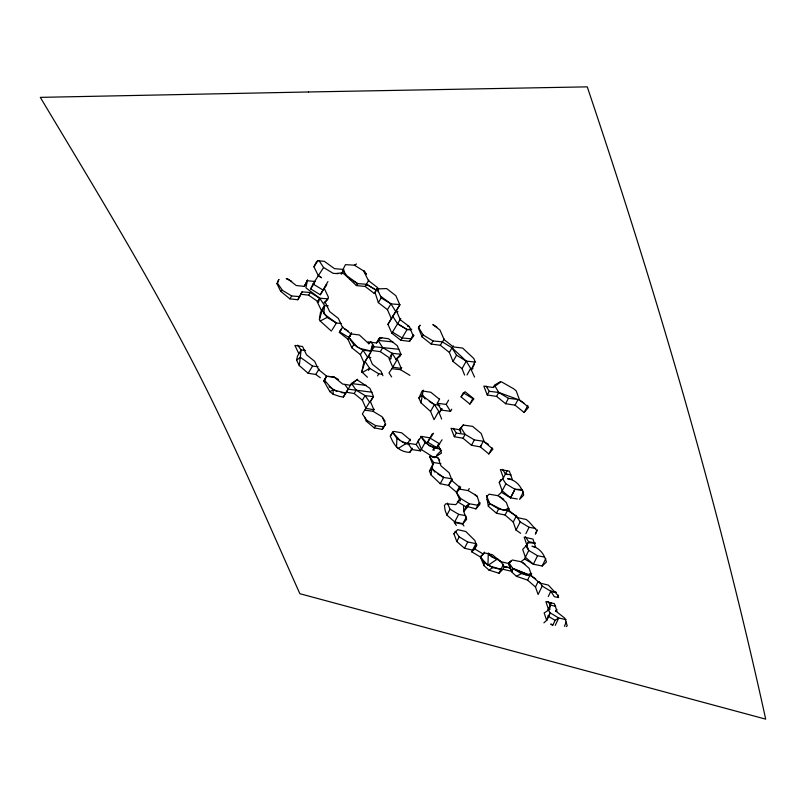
<?xml version="1.0" encoding="UTF-8"?>
<svg xmlns="http://www.w3.org/2000/svg" width="806" height="806" viewBox="0 0 806 806"><rect width="100%" height="100%" fill="white"/><g stroke="black" fill="none" stroke-linecap="round" stroke-linejoin="round"><path stroke-width="1.21" d="M351.708 383.213L343.346 397.056L339.578 396.421L333.09 394.215L333.13 389.892L324.355 380.2L326.632 376.211L334.581 377.178L328.082 376.392M496.758 559.414L487.952 565.409L488.265 554.316L496.758 559.414L499.136 559.898M539.194 581.469L542.186 586.073L538.116 594.506L535.466 587.01L527.598 580.119L516.465 576.32L512.213 572.462L508.626 563.515L500.254 561.55L500.496 561.057L504.254 566.658L502.954 569.248L498.995 573.247L488.99 570.094L484.003 565.6L484.094 562.517L480.336 556.936L471.712 551.818L475.943 543.617L467.732 542.005L459.219 536.897L455.309 531.235L453.929 533.844L456.79 541.531L464.478 548.251L472.588 550.125L475.187 547.314L476.225 544.524L474.885 540.504L465.747 531.476L457.607 529.663L453.929 533.844M396.492 447.28L396.905 438.444L392.572 432.137L390.305 436.096C393.832 445.325 398.718 451.672 409.72 452.438L412.481 448.71M277.052 283.813L278.826 279.47L277.052 283.813L280.619 291.238L289.848 298.845L297.807 299.741L299.147 297.656M323.7 313.736L324.647 305.555L319.69 298.2L310.28 292.497L302.038 291.863L297.807 299.741M431.029 474.885L431.744 468.901L433.658 462.543L429.447 456.267L437.91 457.596L441.003 465.878L449.123 472.779L452.216 480.88L460.297 487.771L456.528 492.254L448.499 485.393L440.247 483.721L431.029 474.885L429.437 471.107L433.658 462.543L440.892 463.692M420.984 402.809L418.888 398.023L421.881 395.434L434.414 404.562L438.736 411.292L434.061 419.654L430.555 411.433L420.984 402.809L423.251 390.144M512.213 572.462L512.717 568.391L508.999 562.779L512.404 560.009L521.039 561.742L524.928 564.079M344.202 274L344.384 272.64L344.202 273.99L356.423 285.586L365.168 286.452L374.306 293.515L377.48 288.195L376.331 290.22L366.518 284.266L357.642 283.641L353.723 281.264M320.335 377.772L315.75 374.458L308.114 373.259L299.298 365.571L301.112 349.975L297.666 345.129M543.879 622.857L546.649 620.398L544.151 612.923L549.692 609.457L550.297 605.115L547.939 601.488M331.387 331.105L320.173 321.02L319.408 319.327L320.466 312.486L324.647 305.555L328.223 305.847M480.255 502.863L477.807 505.261L469.294 503.76L460.488 498.461L459.531 500.254L460.125 500.768L460.488 498.481L456.438 492.416L459.783 486.169M378.044 291.792L378.629 288.477M371.858 348.907L372.654 344.464L370.307 353.088L368.674 355.758L372.432 364.292L380.966 371.133L382.961 375.707M367.445 377.248L361.803 371.888L363.365 364.393L367.687 357.229L363.022 350.237L353.763 344.636L348.998 337.543L339.689 331.911L341.25 329.07L339.356 332.435L347.95 339.245L351.849 347.779L360.383 354.61L364.171 363.083M291.722 281.264L286.231 278.634L287.541 278.725L296.255 285.526L304.366 286.362L307.519 280.125L305.897 287.823L319.69 298.2L328.052 298.865L324.254 302.724L325.533 302.855L329.644 311.579L338.359 318.41L342.369 327.085L351.023 333.916L359.365 334.974L368.886 343.759L370.77 342.026M299.298 365.571L296.588 360.141L297.454 356.202L301.112 349.975L305.585 350.459M390.255 356.464L392.119 353.3L400.824 354.217L395.776 359.506L397.57 359.758L401.267 368.413L392.734 367.183L389.006 358.569L390.749 358.811L392.119 353.3L382.729 347.618L378.034 340.434L379.717 337.714M317.312 301.938L318.531 302.079L319.69 298.21L317.312 301.938L321.443 310.622L324.647 305.555L322.279 310.209L319.408 319.327M361.803 371.888L365.068 361.481L367.687 357.229L370.851 357.572M418.888 398.023L422.143 390.93L430.827 392.26L439.492 399.313M302.038 291.863L299.822 296.618L291.712 295.973L282.432 290.361L277.314 282.997M305.222 285.032L304.366 286.362L307.519 280.125M564.371 626.282L566.346 622.051M553.138 624.539L555.112 620.348L558.719 617.99L566.255 619.693M555.243 625.365L558.719 618L550.206 612.892L547.879 609.346M549.692 609.457L548.382 609.124L551.304 602.999M557.48 597.327L558.487 595.211M326.793 284.468L320.254 294.744L310.653 288.931L313.02 283.974L323.579 267.521L319.126 260.741M548.282 596.521L550.8 591.241L556.231 592.4L550.8 591.241L542.186 586.073M521.039 561.742L524.555 558.931L533.381 564.22L542.196 566.003L545.823 558.528M535.466 587.01L538.076 581.63M318.32 275.723L321.534 277.667L318.32 275.723L313.957 266.796L316.214 262.182L317.715 260.721L324.314 261.315L334.46 268.64L343.084 269.416L344.575 272.609M544.141 557.027L537.542 555.727L533.381 564.22L525.381 557.248L522.681 549.36L526.892 545.128L528.605 541.703L525.472 536.776M527.598 580.119L529.935 575.353L531.698 574.003M320.254 294.744L327.951 281.556M535.325 534.257L537.441 529.975M524.555 558.931L528.746 550.448L526.57 544.775M325.493 286.513L326.48 284.528M508.999 562.779L508.626 563.515L510.883 561.238L508.626 563.515L511.306 571.232L502.954 569.248M525.905 533.663L529.079 527.275L535.748 528.504M520.676 533.29L516.052 530.106L520.172 521.915L516.364 515.9L507.407 510.51L498.642 508.959L489.716 503.579L487.076 499.508M498.995 573.247L503.528 564.2M500.496 561.057L500.254 561.55L492.436 554.73L484.154 552.805L481.434 555.697M516.052 530.106L513.251 522.056L516.364 515.9M520.122 498.299L523.396 491.841M341.764 273.909L343.84 269.839M500.828 479.499L499.246 482.552L502.209 490.834L510.551 497.836L514.943 489.272L522.127 489.564M481.373 555.757C478.079 558.921 484.88 553.591 484.517 552.12M502.44 509.956L489.716 503.579L486.461 495.539L488.335 506.249L496.456 513.221L505.1 515.034L507.407 510.51L509.16 508.908M486.592 496.647L489.121 494.179L497.947 495.68L501.433 492.335L510.561 497.836L514.933 489.272L522.812 490.582M471.712 551.818L474.835 549.007L476.961 544.886M496.456 513.221L498.642 508.959M501.433 492.335L505.846 483.791L502.541 478.522M464.478 548.251L467.732 542.005M488.335 506.249L489.716 503.579M499.246 482.552L503.407 477.867L507.085 470.764M524.122 412.501L528.625 407.242L519.507 399.847L516.193 390.829L513.573 388.724L501.211 381.701L493.201 387.495L483.832 386.114L487.247 395L496.587 396.401L505.594 403.705L515.074 405.156L524.122 412.501L527.829 405.418M456.79 541.531L459.219 536.897M459.531 500.254L455.793 504.647L445.799 503.77L444.408 505.564L445.164 510.53L446.897 515.115L454.705 521.885L462.866 523.678L466.644 519.396L463.722 511.498L467.52 507.125L469.294 503.76L466.553 506.289L475.903 508.888L478.885 503.186M475.903 508.888L479.812 504.475L477.081 495.982L468.135 490.592L459.571 489.131L456.438 492.416M463.964 526.026L462.654 524.091L466.422 516.908M456.337 525.421L454.362 522.54L458.685 514.359L465.777 515.659M469.294 503.76L466.14 506.903L463.722 511.498L463.571 506.349M468.135 490.592L469.243 488.507M463.571 424.581L459.964 429.024L460.79 432.469L459.763 429.8L451.038 428.308L454.322 436.721L463.017 438.242L471.49 445.285L480.326 446.867L488.829 453.969L492.073 447.844M515.074 405.156L518.057 399.504L523.92 403.05M446.897 515.115L450.06 509.18L447.36 503.115M459.571 489.131L460.679 487.056M505.594 403.705L508.455 398.335L518.057 399.504L498.723 392.431L489.252 391.303L486.179 386.145M496.587 396.401L498.723 392.431L494.451 385.187L500.466 381.601M471.49 445.285L474.381 439.925L483.338 441.225M463.017 438.242L465.143 434.343L460.921 427.684L459.763 429.8M487.247 395L489.252 391.303M440.247 483.721L443.653 477.434L452.035 478.824L448.499 485.393L452.478 479.439M493.201 387.495L494.028 385.953M469.878 404.048L472.85 398.607L463.329 392.844L461.092 396.895L469.878 404.048L473.908 398.859L465.042 391.696L461.092 396.895M454.322 436.721L456.307 433.084L453.274 428.339M365.168 286.452L368.775 280.176M432.862 450.091L434.001 448.035L440.036 448.952M432.258 433.83L427.633 442.151L436.721 447.622L438.444 444.499M436.721 447.622L442.101 439.774M474.563 377.107L471.309 369.924L474.553 364.06M439.623 399.03L437.245 403.272L441.638 410.143L450.554 411.322L451.733 409.186M427.633 442.151L433.557 433.225M467.027 374.941L470.644 368.443L466.251 361.118L452.035 347.789L442.242 341.845L432.993 340.948L423.241 335.034L418.576 327.488L420.107 325.181L418.334 327.901L422.132 336.948L431.19 344.091L440.298 345.24L449.375 352.454L453.012 361.431L462.04 368.654L464.599 375.082M462.04 368.654L466.251 361.128M441.668 419.09L439.179 412.843L441.456 408.763M450.554 411.322L446.192 404.421L448.569 400.159M410.153 439.159L407.846 443.26L412.158 449.597L420.51 450.886L425.084 442.665L420.823 436.288L428.409 444.932M409.72 452.438L412.108 448.176M420.51 450.886L416.208 444.519L419.191 439.21M430.555 411.433L434.414 404.562L439.885 405.267M453.012 361.431L456.518 355.214L452.035 347.789L453.405 345.925M449.375 352.454L452.035 347.789M351.023 333.916L348.857 337.674L351.547 333.059L348.998 337.543L357.249 347.033M333.09 394.215L329.866 391.625L323.841 381.047L326.662 376.17L318.511 369.541L314.683 361.36L306.492 354.731L302.562 346.509L294.885 345.421L298.825 353.612M349.844 336.052L351.547 333.059M535.738 533.451L536.776 530.489L529.028 521.865L526.278 519.497L517.452 517.643L509.241 510.591L506.349 502.43L499.639 496.708M440.298 345.24L444.257 339.024M374.306 293.515L377.238 288.619L381.208 297.948L390.96 303.872L395.736 311.479L397.983 311.67M323.841 381.047L326.511 376.422M431.19 344.091L432.993 340.948M364.453 416.944L366.307 421.236L374.327 427.926L382.266 429.346L385.721 424.047L383.727 426.817L375.646 425.649L366.831 420.339L362.357 413.941L369.601 402.123L365.108 395.585L356.171 390.205L351.587 383.575L356.574 379.938M374.327 427.926L375.646 425.649M334.46 377.389L342.641 384.049L350.55 385.298L351.587 383.575L366.398 385.409M422.132 336.948L423.241 335.034M366.307 421.236L366.831 420.339M364.866 410.163L372.997 411.282L374.185 409.257M391.625 376.916L389.006 372.956L391.837 368.705L400.522 369.692L401.741 367.607M391.837 368.705L396.723 360.393L392.119 353.3M399.736 356.061L400.824 354.217M395.736 311.479L387.958 324.324L391.847 333.21L400.753 340.233L409.559 341.361L413.518 335.105L411.05 338.822L402.093 337.956L392.492 332.132M370.367 401.529L373.249 396.643L365.108 395.585L362.368 400.209L365.924 408.38L373.903 409.73L370.367 401.529L373.551 396.653L369.944 388.361L357.562 380.1L356.806 379.979L351.134 384.351M366.287 284.518L365.461 285.929L366.518 284.266L376.331 290.22M377.571 375.868L378.78 373.833L382.356 374.256M400.753 340.233L407.07 329.543L411.745 329.231M409.559 341.361L413.166 335.84L409.438 326.662L400.27 319.75L396.33 310.673L399.867 304.91L395.867 295.711L386.618 288.548L376.936 288.961L377.671 287.682L368.453 280.579L363.506 270.735M346.308 392.22L354.197 393.509L356.171 390.205M368.473 370.367L369.682 368.332L365.068 361.481M371.193 348.917L371.898 350.499L380.331 351.648L382.729 347.618M391.847 333.21L400.784 318.501M343.346 397.056L348.132 389.177L372.171 392.24M368.674 355.758L370.901 352.051M371.898 350.499L374.155 346.731L370.941 341.865M368.886 343.759L368.05 341.875L376.503 342.983L378.034 340.434L381.792 337.563M387.958 324.324L399.978 304.587L390.96 303.872L380.503 296.124M360.383 354.61L363.022 350.237L371.455 351.124M391.394 318.723L387.444 309.685L390.96 303.872M387.444 309.685L378.357 302.623L381.208 297.948M351.849 347.779L353.763 344.636M347.95 339.245L350.862 334.49M376.513 342.973L379.817 337.583L388.421 338.691L397.267 345.683L401.025 354.449L399.635 356.595L395.776 359.506M315.75 374.458L319.035 369.128M339.356 332.435L342.822 326.833M332.012 330.097L336.414 323.025L341.15 323.458M308.114 373.259L312.567 366.085L318.128 366.74M364.272 271.32L354.388 265.184L345.452 264.65L342.802 269.869L346.6 275.753M356.423 285.586L357.642 283.641L344.112 273.808M341.079 274.01L343.709 269.859M310.653 288.931L314.612 282.765M300.497 294.25L308.587 295.127L310.28 292.497M558.105 597.165L558.538 596.027L548.342 585.106L539.698 583.03L531.779 576.099L529.149 568.331L522.852 562.84M289.848 298.845L291.712 295.973M313.957 266.796L317.846 260.781M412.561 337.361L413.72 335.649M382.266 429.346L385.389 423.976L382.467 417.427M390.305 436.096L393.62 431.381L401.72 432.832L409.871 439.653L410.335 440.781M439.179 412.843L442.212 408.783M471.309 369.924L474.966 361.29L473.827 358.519L462.644 348.081L453.315 346.912L444.166 339.658L439.985 330.057L432.832 324.566L436.912 327.045M411.05 338.822L413.851 335.165M481.363 445.607L480.326 446.867L483.338 441.225L488.486 444.338M459.984 429.014L463.269 425.064L472.538 426.344L481.172 433.457L484.366 441.99L492.94 449.113L488.829 453.969M566.165 626.635L567.243 625.718L564.805 618.182L555.596 610.938L556.946 609.376M458.161 500.848L460.488 498.461M436.671 455.199L441.617 450.161M356.806 379.979L357.582 379.203M478.502 504.032L479.268 503.276M429.437 471.107L431.744 468.901L443.653 477.434L437.789 473.908M519.568 499.377L523.709 495.086C521.935 486.955 516.172 479.862 507.568 478.673L512.344 479.58L509.352 471.188L500.385 469.505L503.407 477.867M324.254 302.724L326.833 300.376L328.465 297.273L324.284 288.417M542.196 566.003L546.418 562.084C544.453 554.629 539.859 547.838 531.99 546.256L535.647 547.083L532.937 539.063L524.172 537.128L526.902 545.128M296.588 360.141L300.426 357.35L312.567 366.085M488.99 570.094L492.607 567.625L500.949 569.348L489.897 566.003M398.003 448.599L405.7 443.743L409.216 444.277M354.388 265.184L356.504 263.975M516.465 576.32L521.351 573.57L529.935 575.353L535.708 578.819M362.096 372.574L369.682 368.332L378.78 373.833M329.866 391.625L333.13 389.892L345.734 393.076L341.21 392.492M320.173 321.02L327.165 317.423L336.414 323.025L324.677 314.451M280.619 291.238L282.432 290.361M503.498 510.49L508.798 508.213M531.366 573.368L526.096 575.152L512.717 568.391L529.935 575.353L512.717 568.391L521.351 573.57M336.696 273.405L342.127 272.851M338.087 273.667L333.18 273.345L323.579 267.521M528.051 542.69L535.113 543.214M392.784 316.274L397.499 323.73L407.07 329.543L410.425 329.845M307.136 280.72L315.398 281.536M378.034 340.434L392.925 341.915M374.155 346.731L398.819 349.28M475.641 362.106L466.251 361.118L456.518 355.214M470.644 368.443L472.981 368.695M437.245 403.272L446.192 404.421M456.307 433.084L465.143 434.343L474.381 439.925M407.846 443.26L416.208 444.519M502.561 469.364L505.422 473.968L511.095 474.875M510.551 497.836L517.321 498.985M430.001 437.9L421.629 436.399L418.102 441.154L421.377 449.315L422.697 450.423L434.202 457.717L441.497 453.063L438.273 444.811M454.362 522.54L462.654 524.091M432.943 456.821L437.819 457.748M528.605 541.703L535.255 542.972M558.649 597.619L554.316 596.682L550.8 591.241M550.297 605.105L555.727 606.293M359.285 348.273L371.455 351.124M555.596 610.938L556.956 611.28L554.457 603.684L545.874 601.548L548.382 609.124M429.165 445.799L440.026 448.68M402.134 441.849L408.017 443.421M505.433 473.978L507.79 474.603M493.292 557.571L498.007 558.981M409.438 326.662L407.463 325.725L409.327 326.853M474.835 549.007L483.459 554.175M484.094 562.517L492.607 567.625M547.717 615.915L555.112 620.348M425.084 442.665L434.001 448.035L434.051 450.463M497.947 495.68L503.851 499.236M396.905 438.444L405.7 443.743M520.172 521.915L529.079 527.275M457.385 501.644L466.14 506.903M537.542 555.727L528.746 550.448L525.643 545.612M450.06 509.18L458.685 514.359M429.276 401.459L434.414 404.562M335.578 377.782L338.56 379.576M430.656 438.454L439.794 443.965M505.846 483.791L514.933 489.272M372.997 411.282L381.953 416.672L385.117 421.276M329.009 386.749L336.837 391.464M349.814 278.896L351.769 280.085M397.499 323.73L407.07 329.533M498.723 392.431L508.455 398.335M313.02 283.974L322.682 289.828M344.636 328.878L348.585 331.266M400.522 369.692L409.922 375.384M318.531 302.079L308.597 295.127M390.749 358.811L380.331 351.648M354.197 393.509L362.368 400.209M474.512 494.431L476.85 496.425M505.1 515.034L513.251 522.056M466.553 506.289L467.52 507.125M487.952 565.409L480.447 557.137L484.003 565.6M488.295 552.976L492.113 557.218M392.572 432.137L400.199 440.691M324.355 380.2L325.684 382.074M344.847 384.462L348.132 389.177M322.279 310.209L327.165 317.423M431.391 467.017L434.857 472.145M438.504 458.493L439.703 460.286M422.022 394.104L425.175 398.98M460.125 500.768L456.78 492.919M378.357 302.623L374.971 292.356M429.689 456.619L432.691 464.296M550.206 612.892L546.649 620.398L550.216 612.903M308.517 91.975L40.3 97.365C90.171 180.705 140.99 263.582 186.176 349.613C228.229 428.983 263.189 511.8 299.872 593.71L765.7 719.143C718.71 505.05 657.132 294.533 587.252 86.857L308.517 91.975M510.299 567.898L504.254 566.658L510.299 567.898M552.755 625.224L550.75 624.025L552.745 625.214M366.206 274.201L364.322 271.229L366.206 274.201"/></g></svg>
